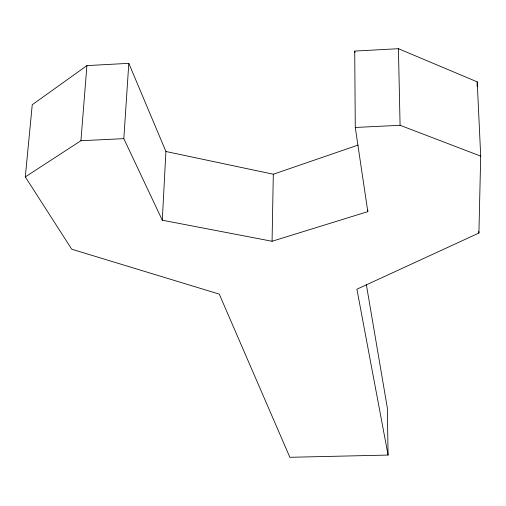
<?xml version="1.0" encoding="UTF-8"?>
<svg xmlns="http://www.w3.org/2000/svg" width="506" height="506" viewBox="0 0 506 506"><rect width="100%" height="100%" fill="white"/><g stroke="black" fill="none" stroke-linecap="round" stroke-linejoin="round"><path stroke-width="0.76" d="M477.139 86.577L477.215 81.858L398.424 48.702L354.719 51.074L355.282 127.461L367.799 211.641L272.07 241.267L162.293 220.211L123.825 138.65L128.809 63.332L86.918 65.609L32.251 104.729L25.3 176.904L71.744 249.218L219.262 294.112L289.862 457.297L388.077 455.065L387.318 407.912L366.338 284.492M272.07 241.267L273.31 174.228L358.103 145.077M388.077 455.065L356.907 289.192L478.904 233.051L480.7 156.114L477.215 81.858M162.293 220.211L165.911 151.49L128.809 63.332M25.3 176.904L80.922 140.725L86.918 65.609M80.922 140.725L123.825 138.65M355.282 127.461L400.082 125.298L480.7 156.114M165.911 151.49L273.31 174.228M354.719 51.074L354.934 52.624M478.834 231.489L478.904 233.051M398.424 48.702L400.082 125.298M367.78 210.072L367.799 211.641"/></g></svg>
